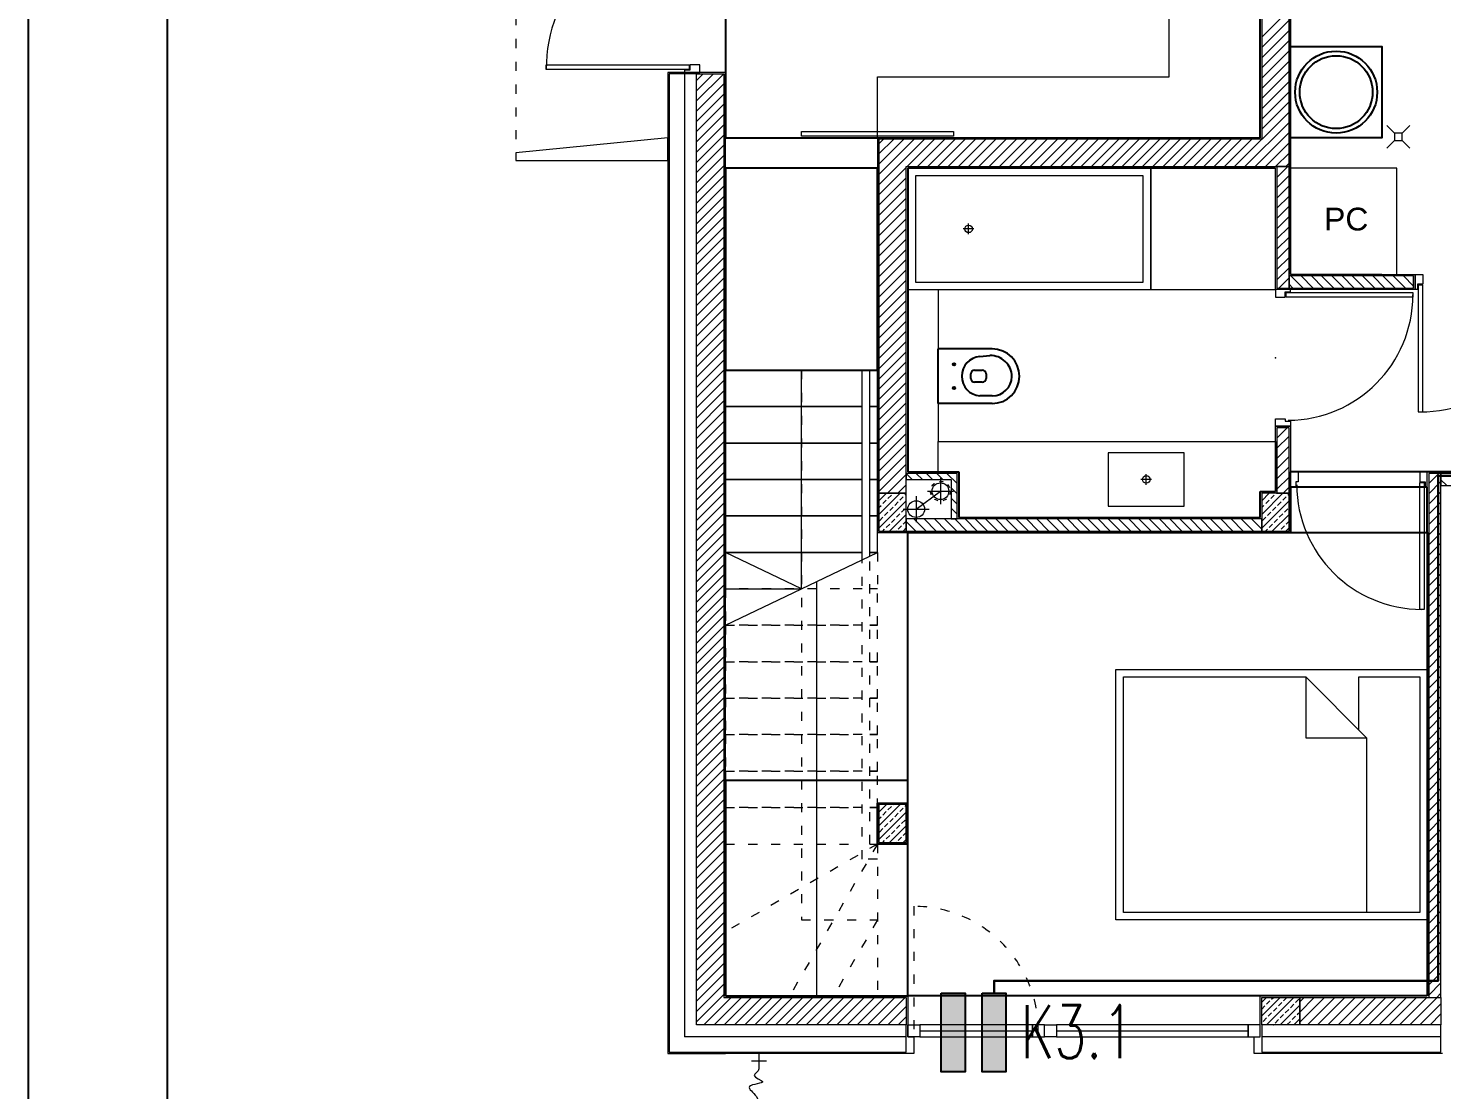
# Model space of a CAD drawing. Header units: millimetres. Extents: x 1780 to 154263, y -7240 to 17216.
# Drawn here: x 92622 to 93552, y 3496 to 4195 of the extents above; entities that cross this region are included whole.
import ezdxf

# ---------------------------------------------------------------- set-up
doc = ezdxf.new("R2010")
doc.units = ezdxf.units.MM
doc.linetypes.add('ACAD_ISO03W100', pattern=[30, 12, -18])
for name, color, linetype, lineweight in [('2d_SX_aranżacja drukowana', 200, 'Continuous', 5), ('2d_SX_aranżacja niedrukowana', 191, 'Continuous', 5), ('2d_SX_gruba przekroje', 90, 'Continuous', 20), ('2d_SX_instalacje', 200, 'Continuous', 9), ('2d_SX_instalacje szkic - kanalizacja sanitarna', 44, 'Continuous', 5), ('2d_SX_instalacje szkic - woda', 140, 'Continuous', 5), ('2d_SX_oznaczenia', 40, 'Continuous', 0), ('2d_SX_przebicia', 96, 'Continuous', 13), ('2d_SX_stolarka drzwiowa', 211, 'Continuous', 5), ('2d_SX_stolarka okienna', 5, 'Continuous', 5), ('2d_SX_stolarka okznaczenia', 251, 'Continuous', 5), ('2d_SX_szraf', 251, 'Continuous', 0), ('2d_SX_warstwy', 181, 'Continuous', 9), ('2d_SX_widok', 10, 'Continuous', 9)]:
    doc.layers.add(name, color=color, linetype=linetype, lineweight=lineweight)
doc.layers.add('2d_SX_powierzchnia', color=251, linetype='Continuous', plot=False)
doc.layers.add('2d_SX_rewizja 18 września', color=210, linetype='Continuous')
doc.layers.add('60 instalacje elektryka', color=10, linetype='Continuous')
doc.styles.add('OPIS', font='simplex.shx', dxfattribs={"width": 0.7, "height": 4})
doc.linetypes.add('ZIGZAG', pattern='A,0.00254,-5.08,[131,ltypeshp.shx,S=5.08,R=0,X=-5.08,Y=0],-10.16,[131,ltypeshp.shx,S=5.08,R=180,X=5.08,Y=0],-5.08', length=20.32254)

# ---------------------------------------------------------------- blocks, each defined once
blk = doc.blocks.new('pdkld a1a2 k')
at = {"color": 8}
for q in [(98530.06, -12456.37), (98530.06, -12516.37)]:
    blk.add_line((98530.06, -12516.37), q, dxfattribs=at)
at = {"color": 8, "ltscale": 5}
for p, q in [((98333.56, -12655.37), (98298.06, -12655.37)), ((98298.06, -12691.37), (98298.06, -12655.37)), ((98325.56, -12660.37), (98332.13, -12659.81)), ((98309.51, -12665.62), (98307.61, -12665.62)), ((98308.56, -12666.57), (98308.56, -12664.67)), ((98319.56, -12674.87), (98319.56, -12671.87)), ((98322.06, -12669.37), (98327.06, -12669.37)), ((98329.56, -12671.87), (98329.56, -12674.87)), ((98309.51, -12681.12), (98307.61, -12681.12)), ((98308.56, -12682.07), (98308.56, -12680.17)), ((98327.06, -12677.37), (98322.06, -12677.37)), ((98333.56, -12691.37), (98298.06, -12691.37)), ((98333.56, -12686.37), (98325.56, -12686.37))]:
    blk.add_line(p, q, dxfattribs=at)
at = {"color": 8}
blk.add_lwpolyline([(98530.06, -12516.37), (98530.06, -12456.37), (98590.06, -12456.37), (98590.06, -12516.37), (98530.06, -12516.37)], close=True, dxfattribs=at)
for radius in [27, 24]:
    blk.add_circle((98560.06, -12486.37), radius, dxfattribs=at)
at = {"color": 8, "ltscale": 5}
for centre in [(98308.56, -12665.62), (98308.56, -12681.12)]:
    blk.add_circle(centre, 0.75, dxfattribs=at)
for centre, radius, start, end in [((98326.6, -12673.37), 13.04, 94.58122, 265.41878), ((98332.56, -12673.8), 14, 0.89763, 91.7357), ((98333.56, -12673.37), 18, 0, 90), ((98322.06, -12671.87), 2.5, 90, 180), ((98327.06, -12671.87), 2.5, 0, 90), ((98322.06, -12674.87), 2.5, 180, 270), ((98327.06, -12674.87), 2.5, 270, 0), ((98333.56, -12673.37), 18, 270, 0), ((98333.56, -12673.37), 13, 270, 359.06848)]:
    blk.add_arc(centre, radius, start, end, dxfattribs=at)
at = {"layer": '2d_SX_aranżacja drukowana', "color": 8}
for p, q in [((98278.06, -12536.37), (98278.06, -12616.37)), ((98438.06, -12536.37), (98278.06, -12536.37)), ((98283.06, -12541.37), (98283.06, -12611.37)), ((98433.06, -12541.37), (98283.06, -12541.37)), ((98433.06, -12611.37), (98433.06, -12541.37)), ((98520.06, -12536.37), (98438.06, -12536.37)), ((98438.06, -12536.37), (98438.06, -12616.37)), ((98438.06, -12616.37), (98438.06, -12536.37)), ((98520.06, -12616.37), (98520.06, -12536.37)), ((98321.56, -12576.37), (98314.56, -12576.37)), ((98318.06, -12579.87), (98318.06, -12572.87)), ((98278.06, -12616.37), (98438.06, -12616.37)), ((98283.06, -12611.37), (98433.06, -12611.37)), ((98298.06, -12616.37), (98298.06, -12616.37)), ((98298.06, -12616.37), (98298.06, -12616.37)), ((98298.06, -12616.37), (98298.06, -12616.37)), ((98298.06, -12616.37), (98298.06, -12716.37)), ((98438.06, -12616.37), (98520.06, -12616.37)), ((98298.06, -12736.37), (98298.06, -12716.37)), ((98298.06, -12716.37), (98520.06, -12716.37)), ((98520.06, -12716.37), (98520.06, -12749.37)), ((98510.06, -12766.37), (98311.56, -12766.37))]:
    blk.add_line(p, q, dxfattribs=at)
at = {"layer": '2d_SX_aranżacja drukowana', "color": 8, "ltscale": 5}
for p, q in [((98600.06, -12536.37), (98530.06, -12536.37)), ((98600.06, -12606.37), (98600.06, -12536.37)), ((98410.06, -12723.87), (98410.06, -12758.87)), ((98460.06, -12723.87), (98410.06, -12723.87)), ((98460.06, -12758.87), (98460.06, -12723.87)), ((98435.06, -12744.87), (98435.06, -12737.87)), ((98438.56, -12741.37), (98431.56, -12741.37)), ((98410.06, -12758.87), (98460.06, -12758.87))]:
    blk.add_line(p, q, dxfattribs=at)
at = {"layer": '2d_SX_aranżacja drukowana', "color": 8}
blk.add_circle((98318.06, -12576.37), 2.5, dxfattribs=at)
at = {"layer": '2d_SX_aranżacja drukowana', "color": 8, "ltscale": 5}
blk.add_circle((98435.06, -12741.37), 2.5, dxfattribs=at)
at = {"layer": '2d_SX_aranżacja niedrukowana', "color": 8}
for p, q in [((98450.06, -12476.37), (98450.06, -12373.37)), ((98510.06, -12373.37), (98510.06, -12516.37)), ((98530.06, -12606.37), (98530.06, -12456.37)), ((98258.06, -12516.37), (98258.06, -12476.37)), ((98258.06, -12476.37), (98450.06, -12476.37)), ((98590.06, -12606.37), (98530.06, -12606.37)), ((98218.06, -12808.57), (98218.06, -13081.37)), ((98158.06, -13081.37), (98158.06, -12837.37)), ((98415.06, -13031.37), (98415.06, -12866.37)), ((98415.06, -12866.37), (98620.06, -12866.37)), ((98620.06, -12866.37), (98620.06, -13031.37)), ((98420.06, -13026.37), (98420.06, -12871.37)), ((98420.06, -12871.37), (98540.06, -12871.37)), ((98540.06, -12871.37), (98540.06, -12911.37)), ((98540.06, -12871.37), (98580.06, -12911.37)), ((98575.06, -12906.37), (98575.06, -12871.37)), ((98575.06, -12871.37), (98615.06, -12871.37)), ((98615.06, -12871.37), (98615.06, -13026.37)), ((98540.06, -12911.37), (98580.06, -12911.37)), ((98580.06, -12911.37), (98580.06, -13026.37)), ((98580.06, -13026.37), (98420.06, -13026.37)), ((98615.06, -13026.37), (98580.06, -13026.37)), ((98620.06, -13031.37), (98415.06, -13031.37)), ((98218.06, -13081.37), (98158.06, -13081.37))]:
    blk.add_line(p, q, dxfattribs=at)
at = {"layer": '2d_SX_gruba przekroje', "color": 8}
for p, q in [((98510.06, -12373.37), (98510.06, -12516.37)), ((98530.06, -12536.37), (98530.06, -12373.37)), ((98158.06, -12473.37), (98120.06, -12473.37)), ((98120.06, -12473.37), (98120.06, -13119.37)), ((98158.06, -13081.37), (98158.06, -12473.37)), ((98510.06, -12516.37), (98258.06, -12516.37)), ((98258.06, -12516.37), (98258.06, -12776.37)), ((98278.06, -12736.37), (98278.06, -12536.37)), ((98278.06, -12536.37), (98520.06, -12536.37)), ((98520.06, -12616.37), (98520.06, -12536.37)), ((98530.06, -12536.37), (98530.06, -12606.37)), ((98530.06, -12606.37), (98612.06, -12606.37)), ((98612.06, -12606.37), (98612.06, -12616.37)), ((98530.06, -12616.37), (98520.06, -12616.37)), ((98612.06, -12616.37), (98530.06, -12616.37)), ((98520.06, -12749.37), (98520.06, -12706.37)), ((98520.06, -12706.37), (98530.06, -12706.37)), ((98530.06, -12706.37), (98530.06, -12749.37)), ((98311.56, -12736.37), (98278.06, -12736.37)), ((98311.56, -12766.37), (98311.56, -12736.37)), ((98620.06, -13081.37), (98620.06, -12736.37)), ((98620.06, -12736.37), (98630.06, -12736.37)), ((98520.06, -12749.37), (98510.06, -12749.37)), ((98510.06, -12749.37), (98510.06, -12766.37)), ((98530.06, -12776.37), (98530.06, -12749.37)), ((98510.06, -12766.37), (98311.56, -12766.37)), ((98530.06, -12776.37), (98530.06, -12766.37)), ((98258.06, -12776.37), (98278.06, -12776.37)), ((98278.06, -12776.37), (98530.06, -12776.37)), ((98510.06, -12776.37), (98530.06, -12776.37)), ((98278.06, -12954.37), (98258.06, -12954.37)), ((98258.06, -12954.37), (98258.06, -12981.37)), ((98278.06, -12981.37), (98278.06, -12954.37)), ((98258.06, -12981.37), (98278.06, -12981.37)), ((98158.06, -13081.37), (98158.06, -13081.37)), ((98158.06, -13081.37), (98278.06, -13081.37)), ((98278.06, -13081.37), (98278.06, -13108.37)), ((98510.06, -13108.37), (98510.06, -13081.37)), ((98510.06, -13081.37), (98620.06, -13081.37)), ((98278.06, -13108.37), (98282.06, -13108.37)), ((98278.06, -13108.37), (98282.06, -13108.37)), ((98282.06, -13108.37), (98282.06, -13119.37)), ((98506.06, -13119.37), (98506.06, -13108.37)), ((98506.06, -13108.37), (98510.06, -13108.37)), ((98120.06, -13119.37), (98158.06, -13119.37)), ((98278.06, -13119.37), (98158.06, -13119.37)), ((98282.06, -13119.37), (98278.06, -13119.37)), ((98510.06, -13119.37), (98506.06, -13119.37)), ((98630.06, -13119.37), (98510.06, -13119.37))]:
    blk.add_line(p, q, dxfattribs=at)
at = {"layer": '2d_SX_instalacje', "color": 8}
for points in [[(98598.5, -12513.3), (98593.5, -12508.3)], [(98603.5, -12513.3), (98608.5, -12508.3)], [(98598.5, -12518.3), (98593.5, -12523.3)], [(98603.5, -12518.3), (98608.5, -12523.3)]]:
    blk.add_lwpolyline(points, dxfattribs=at)
blk.add_lwpolyline([(98603.5, -12518.3), (98603.5, -12513.3), (98598.5, -12513.3), (98598.5, -12518.3)], close=True, dxfattribs=at)
at = {"layer": '2d_SX_instalacje szkic - kanalizacja sanitarna', "color": 8}
for p, q in [((98299.56, -12740.6), (98299.56, -12757.6)), ((98283.56, -12760.87), (98299.56, -12749.1)), ((98283.56, -12752.37), (98283.56, -12769.37)), ((98291.06, -12749.1), (98308.06, -12749.1)), ((98275.06, -12760.87), (98292.06, -12760.87))]:
    blk.add_line(p, q, dxfattribs=at)
for centre in [(98299.56, -12749.1), (98283.56, -12760.87)]:
    blk.add_circle(centre, 5.5, dxfattribs=at)
at = {"layer": '2d_SX_instalacje szkic - woda', "color": 8}
for p, q in [((98180.06, -13119.37), (98180.06, -13129.37)), ((98185.06, -13124.37), (98175.06, -13124.37))]:
    blk.add_line(p, q, dxfattribs=at)
at = {"layer": '2d_SX_instalacje szkic - woda', "color": 8, "start_tangent": (0.020138, -0.999797), "end_tangent": (-0.22984, -0.973228)}
blk.add_spline([(98180.06, -13129.37), (98176.99, -13133.76), (98182.5, -13137.75), (98173.83, -13141.05), (98178.37, -13147.66), (98177.41, -13159.35)], degree=3, dxfattribs=at)
at = {"layer": '2d_SX_oznaczenia', "color": 8, "ltscale": 0.5}
for p, q in [((98208.06, -12813.37), (98208.06, -12669.37)), ((98158.06, -12837.37), (98258.06, -12789.37)), ((98208.06, -12813.37), (98158.06, -12789.37))]:
    blk.add_line(p, q, dxfattribs=at)
at = {"layer": '2d_SX_oznaczenia', "color": 8, "linetype": 'ACAD_ISO03W100', "ltscale": 0.5}
for p, q in [((98208.06, -12669.37), (98208.06, -13031.37)), ((98208.06, -13031.37), (98258.06, -13031.37)), ((98258.06, -13031.37), (98229.22, -13081.37))]:
    blk.add_line(p, q, dxfattribs=at)
at = {"layer": '2d_SX_powierzchnia', "color": 8}
for p, q in [((98158.06, -12373.37), (98158.06, -12516.37)), ((98510.06, -12516.37), (98510.06, -12373.37)), ((98530.06, -12606.37), (98530.06, -12373.37)), ((98158.06, -12516.37), (98258.06, -12516.37)), ((98258.06, -12516.37), (98258.06, -12516.37)), ((98258.06, -12516.37), (98510.06, -12516.37)), ((98258.06, -12536.37), (98158.06, -12536.37)), ((98158.06, -12536.37), (98158.06, -12669.37)), ((98258.06, -12669.37), (98258.06, -12536.37)), ((98520.06, -12536.37), (98278.06, -12536.37)), ((98278.06, -12536.37), (98278.06, -12736.37)), ((98158.06, -12669.37), (98258.06, -12669.37)), ((98278.06, -12736.37), (98311.56, -12736.37)), ((98311.56, -12736.37), (98311.56, -12766.37)), ((98902.06, -12736.37), (98530.06, -12736.37)), ((98620.06, -12746.37), (98530.06, -12746.37)), ((98530.06, -12746.37), (98530.06, -12776.37)), ((98620.06, -12776.37), (98620.06, -12746.37)), ((98510.06, -12766.37), (98510.06, -12749.37)), ((98510.06, -12749.37), (98520.06, -12749.37)), ((98311.56, -12766.37), (98510.06, -12766.37)), ((98278.06, -12776.37), (98620.06, -12776.37)), ((98278.06, -13081.37), (98278.06, -12776.37)), ((98530.06, -12776.37), (98620.06, -12776.37)), ((98620.06, -12776.37), (98620.06, -13081.37)), ((98253.06, -12939.56), (98158.06, -12939.56)), ((98158.06, -12939.56), (98158.06, -13081.37)), ((98258.06, -12939.56), (98253.06, -12939.56)), ((98278.06, -12939.56), (98258.06, -12939.56)), ((98278.06, -12954.37), (98278.06, -12939.56)), ((98258.06, -12981.37), (98258.06, -12954.37)), ((98258.06, -12954.37), (98278.06, -12954.37)), ((98278.06, -12981.37), (98258.06, -12981.37)), ((98278.06, -13081.37), (98278.06, -12981.37)), ((98158.06, -13081.37), (98278.06, -13081.37)), ((98620.06, -13081.37), (98278.06, -13081.37))]:
    blk.add_line(p, q, dxfattribs=at)
at = {"layer": '2d_SX_przebicia', "color": 8, "linetype": 'ACAD_ISO03W100', "ltscale": 0.2}
blk.add_circle((98299.56, -12749.1), 6.5, dxfattribs=at)
at = {"layer": '2d_SX_stolarka drzwiowa', "color": 8}
for p, q in [((98040.05, -12471.37), (98040.05, -12468.37)), ((98040.05, -12468.37), (98134.06, -12468.37)), ((98134.06, -12468.37), (98134.06, -12471.37)), ((98134.56, -12468.37), (98134.56, -12471.87)), ((98141.06, -12468.37), (98134.56, -12468.37)), ((98141.06, -12473.37), (98141.06, -12468.37)), ((98134.06, -12471.37), (98040.05, -12471.37)), ((98134.56, -12471.87), (98131.06, -12471.87)), ((98131.06, -12471.87), (98131.06, -12473.37)), ((98131.06, -12473.37), (98141.06, -12473.37)), ((98208.05, -12515.37), (98208.05, -12512.37)), ((98208.05, -12512.37), (98308.06, -12512.37)), ((98308.06, -12512.37), (98308.06, -12515.37)), ((98308.06, -12515.37), (98208.05, -12515.37)), ((98612.06, -12616.37), (98612.06, -12606.37)), ((98612.06, -12606.37), (98617.06, -12606.37)), ((98617.06, -12606.37), (98617.06, -12612.87)), ((98530.06, -12616.37), (98520.06, -12616.37)), ((98520.06, -12616.37), (98520.06, -12621.37)), ((98530.06, -12617.87), (98530.06, -12616.37)), ((98613.56, -12616.37), (98612.06, -12616.37)), ((98617.06, -12612.87), (98613.56, -12612.87)), ((98613.56, -12612.87), (98613.56, -12616.37)), ((98614.06, -12613.37), (98614.06, -12696.87)), ((98617.06, -12613.37), (98614.06, -12613.37)), ((98617.06, -12696.87), (98617.06, -12613.37)), ((98520.06, -12621.37), (98526.56, -12621.37)), ((98526.56, -12621.37), (98526.56, -12617.87)), ((98526.56, -12617.87), (98530.06, -12617.87)), ((98527.06, -12618.37), (98610.56, -12618.37)), ((98527.06, -12621.37), (98527.06, -12618.37)), ((98610.56, -12621.37), (98527.06, -12621.37)), ((98610.56, -12618.37), (98610.56, -12621.37)), ((98614.06, -12696.87), (98617.06, -12696.87)), ((98520.06, -12706.37), (98520.06, -12701.37)), ((98520.06, -12701.37), (98526.56, -12701.37)), ((98530.06, -12706.37), (98520.06, -12706.37)), ((98526.56, -12701.37), (98526.56, -12702.87)), ((98526.56, -12702.87), (98530.06, -12702.87)), ((98530.06, -12702.87), (98530.06, -12706.37)), ((98530.06, -12746.37), (98530.06, -12736.37)), ((98530.06, -12736.37), (98535.06, -12736.37)), ((98535.06, -12736.37), (98535.06, -12742.87)), ((98620.06, -12736.37), (98615.06, -12736.37)), ((98615.06, -12736.37), (98615.06, -12742.87)), ((98620.06, -12746.37), (98620.06, -12736.37)), ((98533.56, -12746.37), (98530.06, -12746.37)), ((98535.06, -12742.87), (98533.56, -12742.87)), ((98533.56, -12742.87), (98533.56, -12746.37)), ((98615.06, -12742.87), (98618.56, -12742.87)), ((98615.06, -12826.87), (98615.06, -12743.37)), ((98615.06, -12743.37), (98618.06, -12743.37)), ((98618.06, -12743.37), (98618.06, -12826.87)), ((98618.56, -12742.87), (98618.56, -12746.37)), ((98618.56, -12746.37), (98620.06, -12746.37)), ((98618.06, -12826.87), (98615.06, -12826.87))]:
    blk.add_line(p, q, dxfattribs=at)
at = {"layer": '2d_SX_stolarka okienna', "color": 8, "linetype": 'ACAD_ISO03W100', "ltscale": 0.5}
blk.add_line((98282.06, -13022.37), (98282.06, -13104.37), dxfattribs=at)
at = {"layer": '2d_SX_stolarka okienna', "color": 8}
for points in [[(98278.06, -13100.37), (98286.06, -13100.37), (98286.06, -13108.37), (98278.06, -13108.37), (98278.06, -13100.37)], [(98286.06, -13100.37), (98286.06, -13108.37), (98360.06, -13108.37), (98360.06, -13100.37)], [(98368.06, -13100.37), (98360.06, -13100.37), (98360.06, -13108.37), (98368.06, -13108.37), (98368.06, -13100.37)], [(98368.06, -13100.37), (98376.06, -13100.37), (98376.06, -13108.37), (98368.06, -13108.37), (98368.06, -13100.37)], [(98376.06, -13100.37), (98376.06, -13108.37), (98502.06, -13108.37), (98502.06, -13100.37)], [(98510.06, -13100.37), (98502.06, -13100.37), (98502.06, -13108.37), (98510.06, -13108.37), (98510.06, -13100.37)]]:
    blk.add_lwpolyline(points, close=True, dxfattribs=at)
for points in [[(98286.06, -13104.37), (98360.06, -13104.37)], [(98376.06, -13104.37), (98502.06, -13104.37)]]:
    blk.add_lwpolyline(points, dxfattribs=at)
at = {"layer": '2d_SX_stolarka okienna', "color": 8, "linetype": 'ACAD_ISO03W100', "ltscale": 0.5}
blk.add_arc((98281.89, -13104.44), 82.07, 0.04855, 89.8832, dxfattribs=at)
at = {"layer": '2d_SX_stolarka okznaczenia', "color": 8}
for centre, radius, start, end in [((98132.91, -12470.23), 92.85, 90.0596, 180.70676), ((98615.63, -12614.45), 82.43, 269.94923, 359.70246), ((98528.13, -12619.95), 82.43, 270.29754, 0.05077), ((98616.49, -12744.45), 82.43, 180.29754, 270.05077)]:
    blk.add_arc(centre, radius, start, end, dxfattribs=at)
for p in [(98520.06, -12661.37), (98575.06, -12736.37)]:
    blk.add_point(p, dxfattribs=at)
at = {"layer": '2d_SX_szraf', "color": 8, "linetype": 'Continuous'}
for p, q in [((98511.06, -12450.2), (98529.06, -12432.2)), ((98511.06, -12456.93), (98529.06, -12438.93)), ((98511.06, -12463.67), (98529.06, -12445.67)), ((98511.06, -12470.4), (98529.06, -12452.4)), ((98511.06, -12477.14), (98529.06, -12459.14)), ((98511.06, -12483.87), (98529.06, -12465.87)), ((98139.06, -12478.7), (98143.39, -12474.37)), ((98139.06, -12485.44), (98150.12, -12474.37)), ((98139.06, -12492.17), (98156.86, -12474.37)), ((98511.06, -12490.61), (98529.06, -12472.61)), ((98139.06, -12498.91), (98157.06, -12480.91)), ((98511.06, -12497.34), (98529.06, -12479.34)), ((98511.06, -12504.08), (98529.06, -12486.08)), ((98139.06, -12505.64), (98157.06, -12487.64)), ((98139.06, -12512.38), (98157.06, -12494.38)), ((98511.06, -12510.81), (98529.06, -12492.81)), ((98139.06, -12519.11), (98157.06, -12501.11)), ((98493.23, -12535.37), (98529.06, -12499.55)), ((98139.06, -12525.85), (98157.06, -12507.85)), ((98139.06, -12532.58), (98157.06, -12514.58)), ((98499.97, -12535.37), (98529.06, -12506.28)), ((98506.7, -12535.37), (98529.06, -12513.02)), ((98139.06, -12539.32), (98157.06, -12521.32)), ((98259.06, -12520.35), (98262.03, -12517.37)), ((98259.06, -12527.08), (98268.77, -12517.37)), ((98259.06, -12533.82), (98275.5, -12517.37)), ((98259.06, -12540.55), (98282.24, -12517.37)), ((98259.06, -12547.29), (98288.97, -12517.37)), ((98277.71, -12535.37), (98295.71, -12517.37)), ((98284.44, -12535.37), (98302.44, -12517.37)), ((98291.18, -12535.37), (98309.18, -12517.37)), ((98297.91, -12535.37), (98315.91, -12517.37)), ((98304.65, -12535.37), (98322.65, -12517.37)), ((98311.38, -12535.37), (98329.38, -12517.37)), ((98318.12, -12535.37), (98336.12, -12517.37)), ((98324.85, -12535.37), (98342.85, -12517.37)), ((98331.59, -12535.37), (98349.59, -12517.37)), ((98338.32, -12535.37), (98356.32, -12517.37)), ((98345.06, -12535.37), (98363.06, -12517.37)), ((98351.8, -12535.37), (98369.8, -12517.37)), ((98358.53, -12535.37), (98376.53, -12517.37)), ((98365.27, -12535.37), (98383.27, -12517.37)), ((98372, -12535.37), (98390, -12517.37)), ((98378.74, -12535.37), (98396.74, -12517.37)), ((98385.47, -12535.37), (98403.47, -12517.37)), ((98392.21, -12535.37), (98410.21, -12517.37)), ((98398.94, -12535.37), (98416.94, -12517.37)), ((98405.68, -12535.37), (98423.68, -12517.37)), ((98412.41, -12535.37), (98430.41, -12517.37)), ((98419.15, -12535.37), (98437.15, -12517.37)), ((98425.88, -12535.37), (98443.88, -12517.37)), ((98432.62, -12535.37), (98450.62, -12517.37)), ((98439.35, -12535.37), (98457.35, -12517.37)), ((98446.09, -12535.37), (98464.09, -12517.37)), ((98452.82, -12535.37), (98470.82, -12517.37)), ((98459.56, -12535.37), (98477.56, -12517.37)), ((98466.29, -12535.37), (98484.29, -12517.37)), ((98473.03, -12535.37), (98491.03, -12517.37)), ((98479.76, -12535.37), (98497.76, -12517.37)), ((98486.5, -12535.37), (98504.5, -12517.37)), ((98513.44, -12535.37), (98529.06, -12519.76)), ((98139.06, -12546.05), (98157.06, -12528.05)), ((98520.17, -12535.37), (98529.06, -12526.49)), ((98526.91, -12535.37), (98529.06, -12533.23)), ((98139.06, -12552.79), (98157.06, -12534.79)), ((98139.06, -12559.53), (98157.06, -12541.53)), ((98259.06, -12554.02), (98277.06, -12536.02)), ((98259.06, -12560.76), (98277.06, -12542.76)), ((98528.28, -12535.37), (98521.06, -12542.59)), ((98521.54, -12535.37), (98521.06, -12535.86)), ((98529.06, -12541.33), (98521.06, -12549.33)), ((98139.06, -12566.26), (98157.06, -12548.26)), ((98259.06, -12567.49), (98277.06, -12549.49)), ((98529.06, -12548.06), (98521.06, -12556.06)), ((98139.06, -12573), (98157.06, -12555)), ((98259.06, -12574.23), (98277.06, -12556.23)), ((98529.06, -12554.8), (98521.06, -12562.8)), ((98529.06, -12561.53), (98521.06, -12569.53)), ((98139.06, -12579.73), (98157.06, -12561.73)), ((98139.06, -12586.47), (98157.06, -12568.47)), ((98259.06, -12580.96), (98277.06, -12562.96)), ((98259.06, -12587.7), (98277.06, -12569.7)), ((98529.06, -12568.27), (98521.06, -12576.27)), ((98139.06, -12593.2), (98157.06, -12575.2)), ((98259.06, -12594.43), (98277.06, -12576.43)), ((98529.06, -12575), (98521.06, -12583)), ((98139.06, -12599.94), (98157.06, -12581.94)), ((98139.06, -12606.67), (98157.06, -12588.67)), ((98259.06, -12601.17), (98277.06, -12583.17)), ((98529.06, -12581.74), (98521.06, -12589.74)), ((98529.06, -12588.47), (98521.06, -12596.47)), ((98139.06, -12613.41), (98157.06, -12595.41)), ((98259.06, -12607.9), (98277.06, -12589.9)), ((98259.06, -12614.64), (98277.06, -12596.64)), ((98529.06, -12595.21), (98521.06, -12603.21)), ((98139.06, -12620.14), (98157.06, -12602.14)), ((98259.06, -12621.38), (98277.06, -12603.38)), ((98529.06, -12601.94), (98521.06, -12609.94)), ((98530.28, -12607.37), (98538.28, -12615.37)), ((98537.01, -12607.37), (98545.01, -12615.37)), ((98543.75, -12607.37), (98551.75, -12615.37)), ((98550.48, -12607.37), (98558.48, -12615.37)), ((98557.22, -12607.37), (98565.22, -12615.37)), ((98563.95, -12607.37), (98571.95, -12615.37)), ((98570.69, -12607.37), (98578.69, -12615.37)), ((98577.42, -12607.37), (98585.42, -12615.37)), ((98584.16, -12607.37), (98592.16, -12615.37)), ((98590.89, -12607.37), (98598.89, -12615.37)), ((98597.63, -12607.37), (98605.63, -12615.37)), ((98604.36, -12607.37), (98611.06, -12614.07)), ((98139.06, -12626.88), (98157.06, -12608.88)), ((98139.06, -12633.61), (98157.06, -12615.61)), ((98259.06, -12628.11), (98277.06, -12610.11)), ((98259.06, -12634.85), (98277.06, -12616.85)), ((98529.06, -12608.68), (98522.36, -12615.37)), ((98529.06, -12612.89), (98531.54, -12615.37)), ((98139.06, -12640.35), (98157.06, -12622.35)), ((98259.06, -12641.58), (98277.06, -12623.58)), ((98139.06, -12647.08), (98157.06, -12629.08)), ((98139.06, -12653.82), (98157.06, -12635.82)), ((98259.06, -12648.32), (98277.06, -12630.32)), ((98139.06, -12660.55), (98157.06, -12642.55)), ((98259.06, -12655.05), (98277.06, -12637.05)), ((98259.06, -12661.79), (98277.06, -12643.79)), ((98139.06, -12667.29), (98157.06, -12649.29)), ((98259.06, -12668.52), (98277.06, -12650.52)), ((98139.06, -12674.02), (98157.06, -12656.02)), ((98139.06, -12680.76), (98157.06, -12662.76)), ((98259.06, -12675.26), (98277.06, -12657.26)), ((98259.06, -12681.99), (98277.06, -12663.99)), ((98139.06, -12687.49), (98157.06, -12669.49)), ((98259.06, -12688.73), (98277.06, -12670.73)), ((98139.06, -12694.23), (98157.06, -12676.23)), ((98259.06, -12695.46), (98277.06, -12677.46)), ((98139.06, -12700.96), (98157.06, -12682.96)), ((98139.06, -12707.7), (98157.06, -12689.7)), ((98259.06, -12702.2), (98277.06, -12684.2)), ((98259.06, -12708.93), (98277.06, -12690.93)), ((98139.06, -12714.43), (98157.06, -12696.43)), ((98259.06, -12715.67), (98277.06, -12697.67)), ((98139.06, -12721.17), (98157.06, -12703.17)), ((98139.06, -12727.9), (98157.06, -12709.9)), ((98259.06, -12722.4), (98277.06, -12704.4)), ((98521.06, -12714.07), (98527.75, -12707.37)), ((98139.06, -12734.64), (98157.06, -12716.64)), ((98259.06, -12729.14), (98277.06, -12711.14)), ((98259.06, -12735.87), (98277.06, -12717.87)), ((98521.06, -12720.8), (98529.06, -12712.8)), ((98521.06, -12727.54), (98529.06, -12719.54)), ((98139.06, -12741.38), (98157.06, -12723.38)), ((98259.06, -12742.61), (98277.06, -12724.61)), ((98521.06, -12734.27), (98529.06, -12726.27)), ((98139.06, -12748.11), (98157.06, -12730.11)), ((98139.06, -12754.85), (98157.06, -12736.85)), ((98259.06, -12749.34), (98277.06, -12731.34)), ((98264.76, -12750.37), (98277.06, -12738.08)), ((98277.06, -12737.54), (98280.9, -12741.37)), ((98283.63, -12737.37), (98287.63, -12741.37)), ((98290.37, -12737.37), (98294.37, -12741.37)), ((98297.1, -12737.37), (98301.1, -12741.37)), ((98303.84, -12737.37), (98310.56, -12744.09)), ((98521.06, -12741.01), (98529.06, -12733.01)), ((98621.06, -12744.07), (98627.75, -12737.37)), ((98139.06, -12761.58), (98157.06, -12743.58)), ((98271.5, -12750.37), (98277.06, -12744.81)), ((98306.56, -12746.83), (98310.56, -12750.83)), ((98521.06, -12747.74), (98529.06, -12739.74)), ((98525.16, -12750.37), (98529.06, -12746.48)), ((98621.06, -12750.8), (98629.06, -12742.8)), ((98629.06, -12741.63), (98632.81, -12745.37)), ((98139.06, -12768.32), (98157.06, -12750.32)), ((98139.06, -12775.05), (98157.06, -12757.05)), ((98259.06, -12755.38), (98264.06, -12750.37)), ((98259.06, -12764.36), (98273.04, -12750.37)), ((98259.06, -12750.89), (98259.4, -12750.55)), ((98259.06, -12773.34), (98277.06, -12755.34)), ((98261.65, -12757.28), (98263.89, -12755.04)), ((98265.01, -12753.92), (98267.26, -12751.67)), ((98268.38, -12750.55), (98268.55, -12750.37)), ((98269.5, -12758.41), (98271.75, -12756.16)), ((98272.87, -12755.04), (98275.12, -12752.79)), ((98276.24, -12751.67), (98277.06, -12750.85)), ((98306.56, -12753.57), (98310.56, -12757.57)), ((98511.06, -12755.38), (98516.06, -12750.37)), ((98511.06, -12764.36), (98525.04, -12750.37)), ((98511.06, -12750.89), (98511.4, -12750.55)), ((98511.06, -12773.34), (98529.06, -12755.34)), ((98513.65, -12757.28), (98515.89, -12755.04)), ((98517.01, -12753.92), (98519.26, -12751.67)), ((98520.38, -12750.55), (98520.55, -12750.37)), ((98521.5, -12758.41), (98523.75, -12756.16)), ((98524.87, -12755.04), (98527.12, -12752.79)), ((98528.24, -12751.67), (98529.06, -12750.85)), ((98621.06, -12757.54), (98629.06, -12749.54)), ((98621.06, -12764.27), (98629.06, -12756.27)), ((98139.06, -12781.79), (98157.06, -12763.79)), ((98259.06, -12759.87), (98260.52, -12758.41)), ((98259.4, -12768.51), (98261.65, -12766.26)), ((98262.77, -12765.14), (98265.01, -12762.9)), ((98266.01, -12775.37), (98277.06, -12764.32)), ((98266.14, -12761.77), (98268.38, -12759.53)), ((98270.63, -12766.26), (98272.87, -12764.02)), ((98273.99, -12762.9), (98276.24, -12760.65)), ((98306.56, -12760.3), (98310.56, -12764.3)), ((98511.06, -12759.87), (98512.52, -12758.41)), ((98511.4, -12768.51), (98513.65, -12766.26)), ((98514.77, -12765.14), (98517.01, -12762.9)), ((98518.01, -12775.37), (98529.06, -12764.32)), ((98518.14, -12761.77), (98520.38, -12759.53)), ((98522.63, -12766.26), (98524.87, -12764.02)), ((98525.99, -12762.9), (98528.24, -12760.65)), ((98621.06, -12771.01), (98629.06, -12763.01)), ((98139.06, -12788.52), (98157.06, -12770.52)), ((98261.52, -12775.37), (98262.77, -12774.12)), ((98263.89, -12773), (98266.14, -12770.75)), ((98267.26, -12769.63), (98269.5, -12767.39)), ((98270.5, -12775.37), (98270.63, -12775.24)), ((98271.75, -12774.12), (98273.99, -12771.88)), ((98274.99, -12775.37), (98277.06, -12773.3)), ((98275.12, -12770.75), (98277.06, -12768.81)), ((98277.06, -12769.08), (98283.35, -12775.37)), ((98282.09, -12767.37), (98290.09, -12775.37)), ((98288.82, -12767.37), (98296.82, -12775.37)), ((98295.56, -12767.37), (98303.56, -12775.37)), ((98302.29, -12767.37), (98310.29, -12775.37)), ((98306.56, -12767.04), (98306.9, -12767.37)), ((98309.03, -12767.37), (98317.03, -12775.37)), ((98315.76, -12767.37), (98323.76, -12775.37)), ((98322.5, -12767.37), (98330.5, -12775.37)), ((98329.23, -12767.37), (98337.23, -12775.37)), ((98335.97, -12767.37), (98343.97, -12775.37)), ((98342.7, -12767.37), (98350.7, -12775.37)), ((98349.44, -12767.37), (98357.44, -12775.37)), ((98356.17, -12767.37), (98364.17, -12775.37)), ((98362.91, -12767.37), (98370.91, -12775.37)), ((98369.64, -12767.37), (98377.64, -12775.37)), ((98376.38, -12767.37), (98384.38, -12775.37)), ((98383.11, -12767.37), (98391.11, -12775.37)), ((98389.85, -12767.37), (98397.85, -12775.37)), ((98396.59, -12767.37), (98404.59, -12775.37)), ((98403.32, -12767.37), (98411.32, -12775.37)), ((98410.06, -12767.37), (98418.06, -12775.37)), ((98416.79, -12767.37), (98424.79, -12775.37)), ((98423.53, -12767.37), (98431.53, -12775.37)), ((98430.26, -12767.37), (98438.26, -12775.37)), ((98437, -12767.37), (98445, -12775.37)), ((98443.73, -12767.37), (98451.73, -12775.37)), ((98450.47, -12767.37), (98458.47, -12775.37)), ((98457.2, -12767.37), (98465.2, -12775.37)), ((98463.94, -12767.37), (98471.94, -12775.37)), ((98470.67, -12767.37), (98478.67, -12775.37)), ((98477.41, -12767.37), (98485.41, -12775.37)), ((98484.14, -12767.37), (98492.14, -12775.37)), ((98490.88, -12767.37), (98498.88, -12775.37)), ((98497.61, -12767.37), (98505.61, -12775.37)), ((98504.35, -12767.37), (98511.04, -12774.07)), ((98513.52, -12775.37), (98514.77, -12774.12)), ((98515.89, -12773), (98518.14, -12770.75)), ((98519.26, -12769.63), (98521.5, -12767.39)), ((98522.5, -12775.37), (98522.63, -12775.24)), ((98523.75, -12774.12), (98525.99, -12771.88)), ((98526.99, -12775.37), (98529.06, -12773.3)), ((98527.12, -12770.75), (98529.06, -12768.81)), ((98621.06, -12777.74), (98629.06, -12769.74)), ((98139.06, -12795.26), (98157.06, -12777.26)), ((98139.06, -12801.99), (98157.06, -12783.99)), ((98621.06, -12784.48), (98629.06, -12776.48)), ((98621.06, -12791.22), (98629.06, -12783.22)), ((98139.06, -12808.73), (98157.06, -12790.73)), ((98621.06, -12797.95), (98629.06, -12789.95)), ((98139.06, -12815.46), (98157.06, -12797.46)), ((98621.06, -12804.69), (98629.06, -12796.69)), ((98621.06, -12811.42), (98629.06, -12803.42)), ((98139.06, -12822.2), (98157.06, -12804.2)), ((98139.06, -12828.93), (98157.06, -12810.93)), ((98621.06, -12818.16), (98629.06, -12810.16)), ((98139.06, -12835.67), (98157.06, -12817.67)), ((98621.06, -12824.89), (98629.06, -12816.89)), ((98139.06, -12842.4), (98157.06, -12824.4)), ((98139.06, -12849.14), (98157.06, -12831.14)), ((98621.06, -12831.63), (98629.06, -12823.63)), ((98621.06, -12838.36), (98629.06, -12830.36)), ((98139.06, -12855.87), (98157.06, -12837.87)), ((98621.06, -12845.1), (98629.06, -12837.1)), ((98139.06, -12862.61), (98157.06, -12844.61)), ((98621.06, -12851.83), (98629.06, -12843.83)), ((98139.06, -12869.34), (98157.06, -12851.34)), ((98139.06, -12876.08), (98157.06, -12858.08)), ((98621.06, -12858.57), (98629.06, -12850.57)), ((98621.06, -12865.3), (98629.06, -12857.3)), ((98139.06, -12882.81), (98157.06, -12864.81)), ((98621.06, -12872.04), (98629.06, -12864.04)), ((98139.06, -12889.55), (98157.06, -12871.55)), ((98621.06, -12878.77), (98629.06, -12870.77)), ((98621.06, -12885.51), (98629.06, -12877.51)), ((98139.06, -12896.28), (98157.06, -12878.28)), ((98139.06, -12903.02), (98157.06, -12885.02)), ((98621.06, -12892.24), (98629.06, -12884.24)), ((98139.06, -12909.76), (98157.06, -12891.76)), ((98621.06, -12898.98), (98629.06, -12890.98)), ((98139.06, -12916.49), (98157.06, -12898.49)), ((98139.06, -12923.23), (98157.06, -12905.23)), ((98621.06, -12905.71), (98629.06, -12897.71)), ((98621.06, -12912.45), (98629.06, -12904.45)), ((98139.06, -12929.96), (98157.06, -12911.96)), ((98621.06, -12919.18), (98629.06, -12911.18)), ((98139.06, -12936.7), (98157.06, -12918.7)), ((98621.06, -12925.92), (98629.06, -12917.92)), ((98139.06, -12943.43), (98157.06, -12925.43)), ((98139.06, -12950.17), (98157.06, -12932.17)), ((98621.06, -12932.65), (98629.06, -12924.65)), ((98621.06, -12939.39), (98629.06, -12931.39)), ((98139.06, -12956.9), (98157.06, -12938.9)), ((98621.06, -12946.12), (98629.06, -12938.12)), ((98139.06, -12963.64), (98157.06, -12945.64)), ((98139.06, -12970.37), (98157.06, -12952.37)), ((98621.06, -12952.86), (98629.06, -12944.86)), ((98621.06, -12959.59), (98629.06, -12951.59)), ((98139.06, -12977.11), (98157.06, -12959.11)), ((98259.06, -12960.38), (98264.06, -12955.37)), ((98259.06, -12969.36), (98273.04, -12955.37)), ((98259.06, -12955.89), (98259.4, -12955.55)), ((98259.06, -12978.34), (98277.06, -12960.34)), ((98261.65, -12962.28), (98263.89, -12960.04)), ((98265.01, -12958.92), (98267.26, -12956.67)), ((98268.38, -12955.55), (98268.55, -12955.37)), ((98269.5, -12963.41), (98271.75, -12961.16)), ((98272.87, -12960.04), (98275.12, -12957.79)), ((98276.24, -12956.67), (98277.06, -12955.85)), ((98621.06, -12966.33), (98629.06, -12958.33)), ((98139.06, -12983.84), (98157.06, -12965.84)), ((98259.06, -12964.87), (98260.52, -12963.41)), ((98262.77, -12970.14), (98265.01, -12967.9)), ((98266.01, -12980.37), (98277.06, -12969.32)), ((98266.14, -12966.77), (98268.38, -12964.53)), ((98270.63, -12971.26), (98272.87, -12969.02)), ((98273.99, -12967.9), (98276.24, -12965.65)), ((98621.06, -12973.07), (98629.06, -12965.07)), ((98139.06, -12990.58), (98157.06, -12972.58)), ((98139.06, -12997.31), (98157.06, -12979.31)), ((98259.4, -12973.51), (98261.65, -12971.26)), ((98261.52, -12980.37), (98262.77, -12979.12)), ((98263.89, -12978), (98266.14, -12975.75)), ((98267.26, -12974.63), (98269.5, -12972.39)), ((98270.5, -12980.37), (98270.63, -12980.24)), ((98271.75, -12979.12), (98273.99, -12976.88)), ((98274.99, -12980.37), (98277.06, -12978.3)), ((98275.12, -12975.75), (98277.06, -12973.81)), ((98621.06, -12979.8), (98629.06, -12971.8)), ((98621.06, -12986.54), (98629.06, -12978.54)), ((98139.06, -13004.05), (98157.06, -12986.05)), ((98621.06, -12993.27), (98629.06, -12985.27)), ((98139.06, -13010.78), (98157.06, -12992.78)), ((98621.06, -13000.01), (98629.06, -12992.01)), ((98621.06, -13006.74), (98629.06, -12998.74)), ((98139.06, -13017.52), (98157.06, -12999.52)), ((98139.06, -13024.25), (98157.06, -13006.25)), ((98621.06, -13013.48), (98629.06, -13005.48)), ((98139.06, -13030.99), (98157.06, -13012.99)), ((98621.06, -13020.21), (98629.06, -13012.21)), ((98139.06, -13037.72), (98157.06, -13019.72)), ((98139.06, -13044.46), (98157.06, -13026.46)), ((98621.06, -13026.95), (98629.06, -13018.95)), ((98621.06, -13033.68), (98629.06, -13025.68)), ((98139.06, -13051.19), (98157.06, -13033.19)), ((98621.06, -13040.42), (98629.06, -13032.42)), ((98139.06, -13057.93), (98157.06, -13039.93)), ((98621.06, -13047.15), (98629.06, -13039.15)), ((98139.06, -13064.66), (98157.06, -13046.66)), ((98139.06, -13071.4), (98157.06, -13053.4)), ((98621.06, -13053.89), (98629.06, -13045.89)), ((98621.06, -13060.62), (98629.06, -13052.62)), ((98139.06, -13078.13), (98157.06, -13060.13)), ((98621.06, -13067.36), (98629.06, -13059.36)), ((98139.06, -13084.87), (98157.06, -13066.87)), ((98621.06, -13074.09), (98629.06, -13066.09)), ((98621.06, -13080.83), (98629.06, -13072.83)), ((98139.06, -13091.61), (98157.06, -13073.61)), ((98139.06, -13098.34), (98157.06, -13080.34)), ((98143.76, -13100.37), (98161.76, -13082.37)), ((98150.5, -13100.37), (98168.5, -13082.37)), ((98157.23, -13100.37), (98175.23, -13082.37)), ((98163.97, -13100.37), (98181.97, -13082.37)), ((98170.7, -13100.37), (98188.7, -13082.37)), ((98177.44, -13100.37), (98195.44, -13082.37)), ((98184.17, -13100.37), (98202.17, -13082.37)), ((98190.91, -13100.37), (98208.91, -13082.37)), ((98197.64, -13100.37), (98215.64, -13082.37)), ((98204.38, -13100.37), (98222.38, -13082.37)), ((98211.11, -13100.37), (98229.11, -13082.37)), ((98217.85, -13100.37), (98235.85, -13082.37)), ((98224.58, -13100.37), (98242.58, -13082.37)), ((98231.32, -13100.37), (98249.32, -13082.37)), ((98238.05, -13100.37), (98256.05, -13082.37)), ((98244.79, -13100.37), (98262.79, -13082.37)), ((98251.52, -13100.37), (98269.52, -13082.37)), ((98258.26, -13100.37), (98276.26, -13082.37)), ((98511.06, -13085.55), (98514.24, -13082.37)), ((98511.06, -13094.53), (98523.22, -13082.37)), ((98514.2, -13100.37), (98532.2, -13082.37)), ((98517.58, -13083.52), (98518.73, -13082.37)), ((98525.44, -13084.64), (98527.69, -13082.39)), ((98536.06, -13085.25), (98538.93, -13082.37)), ((98536.06, -13091.98), (98545.67, -13082.37)), ((98536.06, -13098.72), (98552.4, -13082.37)), ((98541.14, -13100.37), (98559.14, -13082.37)), ((98547.87, -13100.37), (98565.87, -13082.37)), ((98554.61, -13100.37), (98572.61, -13082.37)), ((98561.34, -13100.37), (98579.34, -13082.37)), ((98568.08, -13100.37), (98586.08, -13082.37)), ((98574.81, -13100.37), (98592.81, -13082.37)), ((98581.55, -13100.37), (98599.55, -13082.37)), ((98588.28, -13100.37), (98606.28, -13082.37)), ((98595.02, -13100.37), (98613.02, -13082.37)), ((98601.75, -13100.37), (98619.75, -13082.37)), ((98608.49, -13100.37), (98626.49, -13082.37)), ((98626.25, -13082.37), (98629.06, -13079.56)), ((98264.99, -13100.37), (98277.06, -13088.31)), ((98511.06, -13090.04), (98513.09, -13088.01)), ((98514.22, -13086.88), (98516.46, -13084.64)), ((98518.71, -13091.37), (98520.95, -13089.13)), ((98522.07, -13088.01), (98524.32, -13085.76)), ((98523.18, -13100.37), (98536.06, -13087.49)), ((98526.56, -13092.5), (98528.81, -13090.25)), ((98529.93, -13089.13), (98532.18, -13086.88)), ((98533.3, -13085.76), (98535.54, -13083.52)), ((98534.42, -13093.62), (98536.06, -13091.98)), ((98615.22, -13100.37), (98629.06, -13086.54)), ((98271.73, -13100.37), (98277.06, -13095.04)), ((98511.97, -13098.11), (98514.22, -13095.86)), ((98515.34, -13094.74), (98517.58, -13092.5)), ((98518.69, -13100.37), (98518.71, -13100.35)), ((98519.83, -13099.23), (98522.07, -13096.99)), ((98523.2, -13095.86), (98525.44, -13093.62)), ((98527.69, -13100.35), (98529.93, -13098.11)), ((98531.05, -13096.99), (98533.3, -13094.74)), ((98532.16, -13100.37), (98536.06, -13096.47)), ((98621.96, -13100.37), (98629.06, -13093.27)), ((98628.69, -13100.37), (98629.06, -13100.01))]:
    blk.add_line(p, q, dxfattribs=at)
at = {"layer": '2d_SX_szraf', "color": 8, "linetype": 'ZIGZAG'}
for p, q in [((98131.06, -12474.37), (98131.06, -13108.37)), ((98277.06, -13108.37), (98131.06, -13108.37)), ((98629.06, -13108.37), (98511.06, -13108.37))]:
    blk.add_line(p, q, dxfattribs=at)
at = {"layer": '2d_SX_warstwy', "color": 8}
for p, q in [((98511.06, -12372.37), (98511.06, -12517.37)), ((98529.06, -12535.37), (98529.06, -12372.37)), ((98139.06, -12474.37), (98121.06, -12474.37)), ((98121.06, -12474.37), (98121.06, -13118.37)), ((98139.06, -13100.37), (98139.06, -12474.37)), ((98139.06, -12474.37), (98157.06, -12474.37)), ((98157.06, -12474.37), (98157.06, -13082.37)), ((98511.06, -12517.37), (98259.06, -12517.37)), ((98259.06, -12517.37), (98259.06, -12750.37)), ((98277.06, -12750.37), (98277.06, -12535.37)), ((98277.06, -12535.37), (98529.06, -12535.37)), ((98529.06, -12535.37), (98521.06, -12535.37)), ((98521.06, -12535.37), (98521.06, -12615.37)), ((98529.06, -12615.37), (98529.06, -12535.37)), ((98529.06, -12607.37), (98529.06, -12615.37)), ((98611.06, -12607.37), (98529.06, -12607.37)), ((98611.06, -12615.37), (98611.06, -12607.37)), ((98521.06, -12615.37), (98529.06, -12615.37)), ((98529.06, -12615.37), (98611.06, -12615.37)), ((98529.06, -12707.37), (98521.06, -12707.37)), ((98521.06, -12707.37), (98521.06, -12750.37)), ((98529.06, -12750.37), (98529.06, -12707.37)), ((98310.56, -12737.37), (98277.06, -12737.37)), ((98277.06, -12737.37), (98277.06, -12741.37)), ((98310.56, -12767.37), (98310.56, -12737.37)), ((98629.06, -12737.37), (98621.06, -12737.37)), ((98621.06, -12737.37), (98621.06, -13082.37)), ((98629.06, -13082.37), (98629.06, -12737.37)), ((98629.06, -12737.37), (98629.06, -12745.37)), ((98719.06, -12737.37), (98629.06, -12737.37)), ((98277.06, -12741.37), (98306.56, -12741.37)), ((98306.56, -12741.37), (98306.56, -12767.37)), ((98629.06, -12745.37), (98719.06, -12745.37)), ((98277.06, -12750.37), (98259.06, -12750.37)), ((98259.06, -12750.37), (98259.06, -12775.37)), ((98259.06, -12750.37), (98277.06, -12750.37)), ((98277.06, -12775.37), (98277.06, -12750.37)), ((98529.06, -12750.37), (98511.06, -12750.37)), ((98511.06, -12750.37), (98511.06, -12775.37)), ((98521.06, -12750.37), (98529.06, -12750.37)), ((98529.06, -12775.37), (98529.06, -12750.37)), ((98259.06, -12775.37), (98277.06, -12775.37)), ((98277.06, -12767.37), (98277.06, -12775.37)), ((98511.04, -12767.37), (98277.06, -12767.37)), ((98277.06, -12775.37), (98511.04, -12775.37)), ((98306.56, -12767.37), (98310.56, -12767.37)), ((98511.04, -12775.37), (98511.04, -12767.37)), ((98511.06, -12775.37), (98529.06, -12775.37)), ((98277.06, -12955.37), (98259.06, -12955.37)), ((98259.06, -12955.37), (98259.06, -12980.37)), ((98277.06, -12980.37), (98277.06, -12955.37)), ((98259.06, -12980.37), (98277.06, -12980.37)), ((98157.06, -13082.37), (98277.06, -13082.37)), ((98277.06, -13082.37), (98277.06, -13100.37)), ((98511.06, -13082.37), (98536.06, -13082.37)), ((98511.06, -13100.37), (98511.06, -13082.37)), ((98536.06, -13082.37), (98536.06, -13100.37)), ((98536.06, -13082.37), (98629.06, -13082.37)), ((98536.06, -13100.37), (98536.06, -13082.37)), ((98621.06, -13082.37), (98629.06, -13082.37)), ((98629.06, -13082.37), (98629.06, -13100.37)), ((98277.06, -13100.37), (98139.06, -13100.37)), ((98277.06, -13118.37), (98277.06, -13100.37)), ((98277.06, -13100.37), (98277.06, -13100.37)), ((98536.06, -13100.37), (98511.06, -13100.37)), ((98629.06, -13100.37), (98511.06, -13100.37)), ((98511.06, -13100.37), (98511.06, -13118.37)), ((98629.06, -13100.37), (98536.06, -13100.37)), ((98629.06, -13118.37), (98629.06, -13100.37)), ((98121.06, -13118.37), (98277.06, -13118.37)), ((98511.06, -13118.37), (98629.06, -13118.37))]:
    blk.add_line(p, q, dxfattribs=at)
at = {"layer": '2d_SX_widok', "color": 8, "linetype": 'ACAD_ISO03W100', "ltscale": 0.5}
for p, q in [((98020.06, -12316.37), (98020.06, -12531.37)), ((98020.06, -12531.37), (98120.06, -12531.37)), ((98278.06, -12776.37), (98278.06, -13081.37)), ((98248.06, -12991.37), (98248.06, -12794.17)), ((98253.06, -12981.37), (98253.06, -12791.77)), ((98258.06, -12789.37), (98258.06, -12813.37)), ((98248.06, -12813.37), (98158.06, -12813.37)), ((98158.06, -12813.37), (98158.06, -12837.37)), ((98258.06, -12813.37), (98253.06, -12813.37)), ((98258.06, -12837.37), (98258.06, -12813.37)), ((98248.06, -12837.37), (98158.06, -12837.37)), ((98158.06, -12837.37), (98158.06, -12861.37)), ((98158.06, -12837.37), (98248.06, -12837.37)), ((98258.06, -12837.37), (98253.06, -12837.37)), ((98253.06, -12837.37), (98258.06, -12837.37)), ((98258.06, -12861.37), (98258.06, -12837.37)), ((98158.06, -12861.37), (98248.06, -12861.37)), ((98248.06, -12861.37), (98158.06, -12861.37)), ((98158.06, -12861.37), (98158.06, -12885.37)), ((98253.06, -12861.37), (98258.06, -12861.37)), ((98258.06, -12861.37), (98253.06, -12861.37)), ((98258.06, -12885.37), (98258.06, -12861.37)), ((98158.06, -12885.37), (98248.06, -12885.37)), ((98248.06, -12885.37), (98158.06, -12885.37)), ((98158.06, -12885.37), (98158.06, -12909.37)), ((98253.06, -12885.37), (98258.06, -12885.37)), ((98258.06, -12885.37), (98253.06, -12885.37)), ((98258.06, -12909.37), (98258.06, -12885.37)), ((98158.06, -12909.37), (98248.06, -12909.37)), ((98248.06, -12909.37), (98158.06, -12909.37)), ((98158.06, -12909.37), (98158.06, -12933.37)), ((98253.06, -12909.37), (98258.06, -12909.37)), ((98258.06, -12909.37), (98253.06, -12909.37)), ((98258.06, -12933.37), (98258.06, -12909.37)), ((98158.06, -12933.37), (98248.06, -12933.37)), ((98248.06, -12933.37), (98158.06, -12933.37)), ((98158.06, -12933.37), (98158.06, -12957.37)), ((98253.06, -12933.37), (98258.06, -12933.37)), ((98258.06, -12933.37), (98253.06, -12933.37)), ((98258.06, -12957.37), (98258.06, -12933.37)), ((98158.06, -12957.37), (98248.06, -12957.37)), ((98248.06, -12957.37), (98158.06, -12957.37)), ((98158.06, -12957.37), (98158.06, -12981.37)), ((98253.06, -12957.37), (98258.06, -12957.37)), ((98258.06, -12957.37), (98253.06, -12957.37)), ((98258.06, -12981.37), (98258.06, -12957.37)), ((98258.06, -12981.37), (98158.06, -13039.11)), ((98158.06, -13081.37), (98158.06, -12981.37)), ((98158.06, -12981.37), (98248.06, -12981.37)), ((98158.06, -12981.37), (98248.06, -12981.37)), ((98258.06, -12981.37), (98200.32, -13081.37)), ((98253.06, -12981.37), (98258.06, -12981.37)), ((98253.06, -12981.37), (98258.06, -12981.37)), ((98258.06, -12981.37), (98258.06, -12991.37)), ((98258.06, -12981.37), (98258.06, -13081.37)), ((98258.06, -12991.37), (98248.06, -12991.37)), ((98258.06, -13081.37), (98158.06, -13081.37))]:
    blk.add_line(p, q, dxfattribs=at)
at = {"layer": '2d_SX_widok', "color": 8}
for p, q in [((98120.06, -12516.37), (98020.06, -12526.37)), ((98120.06, -12531.37), (98120.06, -12516.37)), ((98020.06, -12526.37), (98020.06, -12531.37)), ((98020.06, -12531.37), (98120.06, -12531.37))]:
    blk.add_line(p, q, dxfattribs=at)
at = {"layer": '2d_SX_widok', "color": 8, "ltscale": 0.5}
for p, q in [((98258.06, -12669.37), (98158.06, -12669.37)), ((98158.06, -12669.37), (98158.06, -12693.37)), ((98248.06, -12794.17), (98248.06, -12669.37)), ((98253.06, -12791.77), (98253.06, -12669.37)), ((98258.06, -12693.37), (98258.06, -12669.37)), ((98158.06, -12693.37), (98248.06, -12693.37)), ((98248.06, -12693.37), (98158.06, -12693.37)), ((98158.06, -12693.37), (98158.06, -12717.37)), ((98253.06, -12693.37), (98258.06, -12693.37)), ((98258.06, -12693.37), (98253.06, -12693.37)), ((98258.06, -12717.37), (98258.06, -12693.37)), ((98158.06, -12717.37), (98248.06, -12717.37)), ((98248.06, -12717.37), (98158.06, -12717.37)), ((98158.06, -12717.37), (98158.06, -12741.37)), ((98253.06, -12717.37), (98258.06, -12717.37)), ((98258.06, -12717.37), (98253.06, -12717.37)), ((98258.06, -12741.37), (98258.06, -12717.37)), ((98158.06, -12741.37), (98248.06, -12741.37)), ((98248.06, -12741.37), (98158.06, -12741.37)), ((98158.06, -12741.37), (98158.06, -12765.37)), ((98253.06, -12741.37), (98258.06, -12741.37)), ((98258.06, -12741.37), (98253.06, -12741.37)), ((98258.06, -12765.37), (98258.06, -12741.37)), ((98248.06, -12765.37), (98158.06, -12765.37)), ((98158.06, -12765.37), (98158.06, -12789.37)), ((98158.06, -12765.37), (98248.06, -12765.37)), ((98258.06, -12765.37), (98253.06, -12765.37)), ((98253.06, -12765.37), (98258.06, -12765.37)), ((98258.06, -12789.37), (98258.06, -12765.37)), ((98158.06, -12789.37), (98248.06, -12789.37)), ((98248.06, -12789.37), (98158.06, -12789.37)), ((98158.06, -12789.37), (98158.06, -12813.37)), ((98253.06, -12789.37), (98258.06, -12789.37)), ((98258.06, -12789.37), (98253.06, -12789.37)), ((98258.06, -12789.37), (98258.06, -12789.37)), ((98258.06, -12789.37), (98258.06, -12789.37)), ((98158.06, -12813.37), (98208.06, -12813.37))]:
    blk.add_line(p, q, dxfattribs=at)
at = {"layer": '60 instalacje elektryka', "lineweight": 15, "insert": (98552.14, -12562.44), "char_height": 15, "width": 46.676, "attachment_point": 1, "style": 'OPIS'}
blk.add_mtext('\\pxql;{\\W1;\\fArial|b0|i0|c238|p34;\\C8;PC}', dxfattribs=at)
blk = doc.blocks.new('kontaktron')
at = {"layer": '60 instalacje elektryka', "transparency": 33554687}
h = blk.add_hatch(color=256, dxfattribs=at)
h.dxf.hatch_style = 1
h.paths.add_polyline_path([(98382.7, -9882.7), (98405.3, -9882.7), (98405.3, -9956.7), (98382.7, -9956.7)])
h = blk.add_hatch(color=256, dxfattribs=at)
h.dxf.hatch_style = 1
h.paths.add_polyline_path([(98421.3, -9882.7), (98443.8, -9882.7), (98443.8, -9956.7), (98421.3, -9956.7)])
at = {"layer": '60 instalacje elektryka'}
for points in [[(98382.7, -9882.7), (98405.3, -9882.7), (98405.3, -9956.7), (98382.7, -9956.7)], [(98421.3, -9882.7), (98443.8, -9882.7), (98443.8, -9956.7), (98421.3, -9956.7)], [(98421.3, -9882.7), (98443.8, -9882.7), (98443.8, -9956.7), (98421.3, -9956.7)]]:
    blk.add_lwpolyline(points, close=True, dxfattribs=at)

msp = doc.modelspace()

# ---------------------------------------------------------------- linework, layer by layer
at = {"layer": '60 instalacje elektryka'}
for points in [[(96826.5, 5282.92), (92621.88, 5282.92), (92621.88, 2309.65), (96826.5, 2309.65)], [(92713.34, 2359.65), (96775.32, 2359.65), (96775.32, 5232.92), (92713.34, 5232.92)]]:
    msp.add_lwpolyline(points, close=True, dxfattribs=at)
at = {"layer": '60 instalacje elektryka', "lineweight": 30}
msp.add_lwpolyline([(93257.65, 3559.4), (93257.65, 3567.64), (93550.13, 3567.64), (93550.13, 3899.96), (93633.81, 3899.96), (93633.81, 4304.64), (93514.92, 4304.64)], dxfattribs=at)

# ---------------------------------------------------------------- block references
at = {"layer": '2d_SX_rewizja 18 września'}
msp.add_blockref('pdkld a1a2 k', (-5077.18, 16639), dxfattribs=at)
at = {"layer": '2d_SX_rewizja 18 września', "xscale": 0.7, "yscale": 0.7, "zscale": 0.7}
msp.add_blockref('kontaktron', (24354.86, 10477.28), dxfattribs=at)

# ---------------------------------------------------------------- texts
at = {"layer": '60 instalacje elektryka', "lineweight": 30, "insert": (93275.3, 3551.57), "char_height": 35, "width": 78.1667, "attachment_point": 1, "style": 'OPIS'}
msp.add_mtext('\\pxql;K3.1', dxfattribs=at)

doc.saveas('drawing.dxf')
